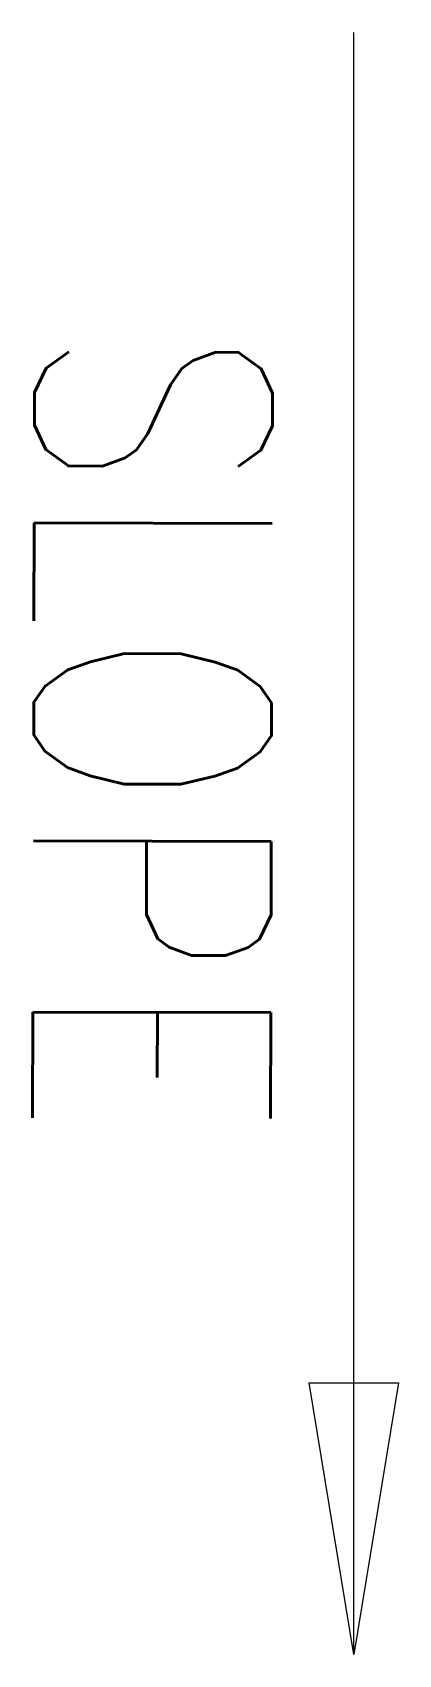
# Model space of a CAD drawing. Header units: metres. Extents: x 42 to 199, y -121 to 268.
# Drawn here: x 171.011 to 171.281, y 266.997 to 268.191 of the extents above; entities that cross this region are included whole.
import ezdxf

# ---------------------------------------------------------------- set-up
doc = ezdxf.new("R2010")
doc.units = ezdxf.units.M
doc.header["$LTSCALE"] = 0.3
doc.layers.get('0').update_dxf_attribs({"color": 8})
doc.layers.add('AGI- TEXT', color=7, linetype='Continuous', lineweight=0)
doc.styles.add('ROMANS', font='romans.shx', dxfattribs={"width": 0.8, "height": 0.5})
doc.styles.get("Standard").update_dxf_attribs({"font": 'arial.ttf'})
doc.dimstyles.get("Standard").update_dxf_attribs({"dimtxt": 0.3, "dimasz": 0.25, "dimexe": 0.18, "dimexo": 0.0625, "dimgap": 0.09, "dimtad": 0, "dimtih": 1, "dimtoh": 1, "dimzin": 0, "dimdsep": 46, "dimtxsty": 'Standard', "dimblk": 'ARCHTICK', "dimcen": 0.09, "dimclrd": 256, "dimclre": 256, "dimclrt": 256, "dimadec": 0, "dimazin": 0, "dimtfac": 1, "dimtofl": 0, "dimtmove": 0, "dimatfit": 3, "dimfxl": 1, "dimtolj": 1, "dimtzin": 0, "dimlwd": -1, "dimlwe": -1, "dimarcsym": 0})

# ---------------------------------------------------------------- blocks, each defined once
blk = doc.blocks.new('_ArchTick')
at = {"color": 6, "linetype": 'ByBlock', "const_width": 0.045}
blk.add_lwpolyline([(-0.15, -0.15), (0.15, 0.15)], dxfattribs=at)

msp = doc.modelspace()

# ---------------------------------------------------------------- texts
at = {"layer": 'AGI- TEXT', "color": 0, "insert": (170.6915, 150.1309, -29.7776), "char_height": 0.175, "width": 117.843498, "attachment_point": 9, "rotation": 269.8437, "style": 'ROMANS'}
msp.add_mtext('\\pxql;SLOPE', dxfattribs=at)

# ---------------------------------------------------------------- leaders
at = {"color": 1}
msp.add_leader([(171.2477, 266.997), (171.2477, 268.191)], dimstyle='Standard', override={"dimscale": 20, "dimtxt": 150, "dimasz": 0.01, "dimexe": 3, "dimexo": 3, "dimgap": 2, "dimzin": 12, "dimcen": 0, "dimclrd": 1, "dimadec": 2, "dimazin": 3, "dimtfac": 1, "dimtofl": 1, "dimldrblk": 'ClosedBlank', "dimtvp": 50, "dimlwd": 13, "dimlwe": 13, "dimarcsym": 1}, dxfattribs=at)

doc.saveas('drawing.dxf')
